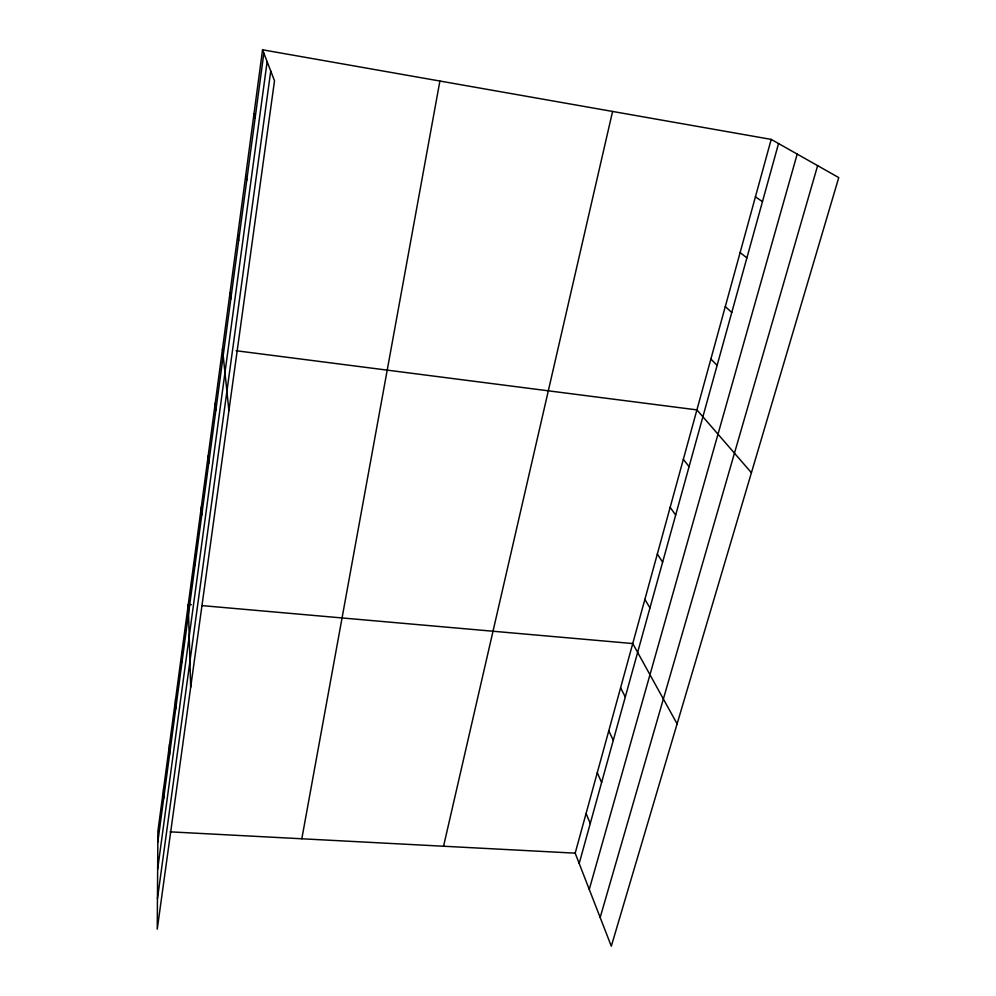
<?xml version="1.0" encoding="UTF-8"?>
<svg xmlns="http://www.w3.org/2000/svg" width="996" height="996" viewBox="0 0 996 996"><rect width="100%" height="100%" fill="white"/><g stroke="black" fill="none" stroke-linecap="round" stroke-linejoin="round"><path stroke-width="1.49" d="M163.618 798.929L163.63 788.421M262.558 49.8L157.903 831.199L157.244 929.168L274.51 80.776L262.558 49.8L771.203 139.39L838.757 177.599L611.307 946.2L575.178 853.161L771.203 139.39M157.829 842.006L263.853 53.137M157.642 869.247L267.127 61.652M157.443 898.84L270.75 71.027M301.813 838.781L439.896 81.037M443.556 846.239L612.577 111.452M579.186 863.482L778.548 143.549M589.259 889.428L797.198 154.094M600.165 917.515L817.629 165.647M170.079 831.847L575.178 853.161M191.344 604.672L188.281 604.398L190.684 687.252M202.064 605.618L632.746 643.541L677.106 723.855M236.077 350.729L696.914 409.891L751.42 472.739M755.416 196.847L762.463 201.628M740.128 252.548L746.875 257.914M725.287 306.581L731.774 312.483M710.895 358.996L717.108 365.408M683.343 459.318L689.083 466.651M670.159 507.338L675.662 515.081M657.335 554.013L662.626 562.155M644.873 599.393L649.965 607.909M620.595 687.788L625.301 696.976M608.78 730.827L613.287 740.327M597.276 772.697L601.609 782.495M586.084 813.471L590.255 823.53M254.005 113.669L255.163 117.777M245.738 175.421L246.771 180.251M237.733 235.168L238.654 240.671M229.989 292.986L230.798 299.111M222.494 348.986L228.918 410.626M215.223 403.243L215.821 410.489M208.176 455.844L208.687 463.601M201.341 506.852L201.765 515.081M194.718 556.353L195.054 565.018M181.845 652.455L182.031 661.929M175.595 699.105L175.707 708.953M169.532 744.41L169.581 754.595"/></g></svg>
